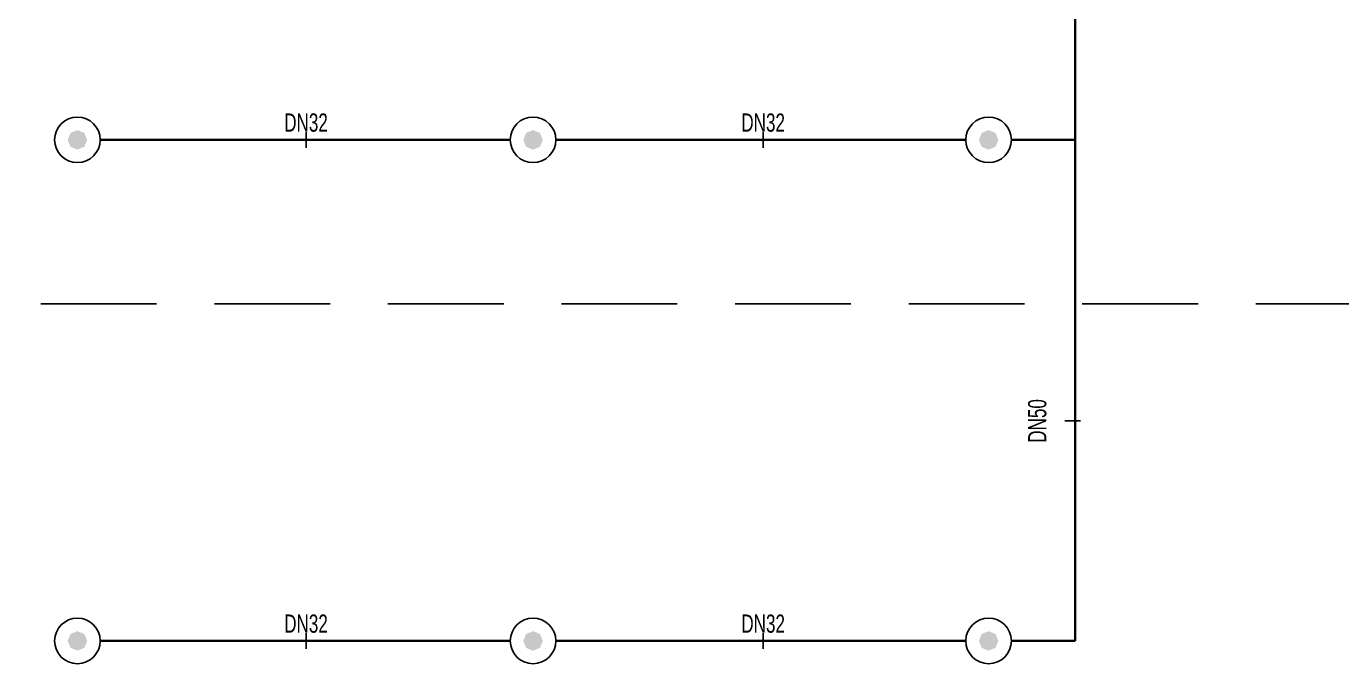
# Model space of a CAD drawing. Header units: millimetres. Extents: x -379292 to 1221486, y 92049 to 447512.
# Drawn here: x 287145 to 294363, y 169744 to 173242 of the extents above; entities that cross this region are included whole.
import ezdxf
from ezdxf.enums import TextEntityAlignment as Align

# ---------------------------------------------------------------- set-up
doc = ezdxf.new("R2010")
doc.units = ezdxf.units.MM
doc.linetypes.add('HIDDEN', pattern=[9.525, 6.35, -3.175])
for name, color, linetype in [('-M-YNGN-BORUID', 7, 'Continuous'), ('-M-YNGN-BORUUZUN', 7, 'Continuous'), ('-M-YNGN-BORUYUK', 7, 'Continuous'), ('-M-YNGN-SPR-YUK', 7, 'Continuous'), ('-M-YNGN-ZON3-CAP-', 7, 'Continuous'), ('-M-YNGN-ZON3-SPR-', 7, 'Continuous'), ('05_SYMBOL', 2, 'Continuous')]:
    doc.layers.add(name, color=color, linetype=linetype)
doc.layers.add('-M-YNGN-SPR-CAPCIZGI', color=188, linetype='Continuous', plot=False)
doc.layers.add('-M-YNGN-ZON3', color=6, linetype='SP', lineweight=30)
doc.styles.add('CIZGI', font='tahoma.ttf', dxfattribs={"width": 0.8, "oblique": 20})
doc.styles.add('HCAD', font='HCAD.SHX', dxfattribs={"width": 0.8, "height": 0.2})
doc.styles.add('PIPESIZE', font='hcad.shx', dxfattribs={"width": 0.8})
doc.styles.add('SPR-NOT', font='romans.shx')
doc.linetypes.add('SP', pattern='A,2,-0.1,["SP",CIZGI,S=0.14,R=0.2,X=0,Y=-0.07],-0.255', length=2.355)

# ---------------------------------------------------------------- blocks, each defined once
blk = doc.blocks.new('OtoParkBodrumKatMimari')
at = {"layer": '05_SYMBOL', "color": 252, "linetype": 'HIDDEN', "ltscale": 100}
blk.add_lwpolyline([(13400, 70900), (4700, 70900)], dxfattribs=at)
blk = doc.blocks.new('SPRKL100')
at = {"layer": '-M-YNGN-SPR-CAPCIZGI'}
blk.add_line((0, 0.431), (0, -0.431), dxfattribs=at)
at = {"layer": '-M-YNGN-BORUID', "color": 0, "style": 'HCAD', "width": 0.8, "flags": 1}
blk.add_attdef('DIC', text='', height=0.4, dxfattribs=at).set_placement((0, -1.693), align=Align.CENTER)
at = {"layer": '-M-YNGN-BORUUZUN', "color": 0, "style": 'HCAD', "width": 0.7}
blk.add_attdef('BOY', text='', height=0.8, dxfattribs=at).set_placement((0, -1.08), align=Align.CENTER)
at = {"layer": '-M-YNGN-BORUYUK', "color": 6, "style": 'PIPESIZE', "width": 0.8}
blk.add_attdef('YUK', text='', height=0.5, dxfattribs=at).set_placement((0, 1.866), align=Align.CENTER)
at = {"color": 0, "style": 'PIPESIZE', "width": 0.7}
blk.add_attdef('CAP', text='', height=1, dxfattribs=at).set_placement((0, 0.45), align=Align.CENTER)
blk = doc.blocks.new('SP-C-UP-12')
at = {"ltscale": 10}
blk.add_line((0, 0), (0, 0), dxfattribs=at)
at = {"color": 1, "linetype": 'Continuous'}
blk.add_circle((0, 0), 12.5, dxfattribs=at)
at = {"ltscale": 10}
for points in [[(-5.37, 0), (-3.8, 3.8), (-3.8, -3.8), (0, 5.37)], [(-3.8, -3.8), (0, 5.37), (0, -5.37), (3.8, 3.8)], [(0, -5.37), (3.8, 3.8), (3.8, -3.8), (5.37, 0)]]:
    blk.add_solid(points, dxfattribs=at)
at = {"layer": '-M-YNGN-SPR-YUK', "style": 'SPR-NOT', "width": 0.5, "flags": 9}
for tag, p in [('YUK', (0, 17.77)), ('CAP', (0, 14.42)), ('TIP', (0.2, 10.78))]:
    blk.add_attdef(tag, text='', height=2.5, dxfattribs=at).set_placement(p, align=Align.MIDDLE_CENTER)
blk = doc.blocks.new('A$C69E75EAE')
at = {"layer": '-M-YNGN-ZON3', "ltscale": 500}
for p, q in [((274.67, -7817.22), (274.67, -6953.83)), ((-35.33, -7542.22), (-260.33, -7542.22)), ((214.67, -7542.22), (-10.33, -7542.22)), ((239.67, -7542.22), (274.67, -7542.22)), ((-35.33, -7817.22), (-260.33, -7817.22)), ((214.67, -7817.22), (-10.33, -7817.22)), ((239.67, -7817.22), (274.67, -7817.22))]:
    blk.add_line(p, q, dxfattribs=at)
at = {"layer": '-M-YNGN-ZON3-CAP-'}
ref = blk.add_blockref('SPRKL100', (-147.4, -7542.22), dxfattribs=dict(at, xscale=10, yscale=10, zscale=10, rotation=2.199021764681674e-07))
ref.add_attrib('CAP', 'DN32', dxfattribs={"layer": '0', "color": 0, "height": 10, "rotation": 0, "style": 'PIPESIZE', "width": 0.7}).set_placement((-147.4, -7537.72), align=Align.CENTER)
ref = blk.add_blockref('SPRKL100', (103.44, -7542.22), dxfattribs=dict(at, xscale=10, yscale=10, zscale=10, rotation=2.199021764681674e-07))
ref.add_attrib('CAP', 'DN32', dxfattribs={"layer": '0', "color": 0, "height": 10, "rotation": 0, "style": 'PIPESIZE', "width": 0.7}).set_placement((103.44, -7537.72), align=Align.CENTER)
ref = blk.add_blockref('SPRKL100', (273.32, -7696.49), dxfattribs=dict(at, xscale=10, yscale=10, zscale=10, rotation=270))
ref.add_attrib('CAP', 'DN50', dxfattribs={"layer": '0', "color": 0, "height": 10, "rotation": 90, "style": 'PIPESIZE', "width": 0.7}).set_placement((258.82, -7696.49), align=Align.CENTER)
ref = blk.add_blockref('SPRKL100', (-147.4, -7817.22), dxfattribs=dict(at, xscale=10, yscale=10, zscale=10, rotation=2.199021764681674e-07))
ref.add_attrib('CAP', 'DN32', dxfattribs={"layer": '0', "color": 0, "height": 10, "rotation": 0, "style": 'PIPESIZE', "width": 0.7}).set_placement((-147.4, -7812.72), align=Align.CENTER)
ref = blk.add_blockref('SPRKL100', (103.44, -7817.22), dxfattribs=dict(at, xscale=10, yscale=10, zscale=10, rotation=2.199021764681674e-07))
ref.add_attrib('CAP', 'DN32', dxfattribs={"layer": '0', "color": 0, "height": 10, "rotation": 0, "style": 'PIPESIZE', "width": 0.7}).set_placement((103.44, -7812.72), align=Align.CENTER)
at = {"layer": '-M-YNGN-ZON3-SPR-', "xscale": -1}
for p in [(-272.83, -7542.22), (-22.83, -7542.22), (227.17, -7542.22), (-272.83, -7817.22), (-22.83, -7817.22), (227.17, -7817.22)]:
    blk.add_blockref('SP-C-UP-12', p, dxfattribs=at)

msp = doc.modelspace()

# ---------------------------------------------------------------- block references
at = {"color": 8}
msp.add_blockref('OtoParkBodrumKatMimari', (281127.6, 100818.8), dxfattribs=at)

# ---------------------------------------------------------------- next in the draw order: block references
at = {"layer": '-M-YNGN-ZON3', "ltscale": 25, "xscale": 10, "yscale": 10, "zscale": 10}
msp.add_blockref('A$C69E75EAE', (290154.3, 248041), dxfattribs=at)

doc.saveas('drawing.dxf')
